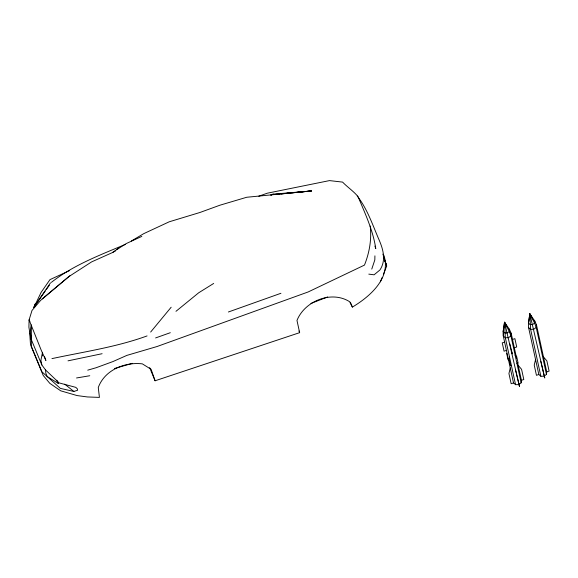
<?xml version="1.0" encoding="UTF-8"?>
<svg xmlns="http://www.w3.org/2000/svg" width="578" height="578" viewBox="0 0 578 578"><rect width="100%" height="100%" fill="white"/><g stroke="black" fill="none" stroke-linecap="round" stroke-linejoin="round"><path stroke-width="0.87" d="M374.912 255.852L374.826 259.941L371.77 269.081M42.396 355.94L42.512 354.141M516.638 358.309L511.198 333.383L509.5 329.489L504.529 322.221L503.178 331.591L503.294 336.013L513.524 382.939L515.562 384.681L518.719 384.623L521.154 382.817L521.435 380.31L517.592 362.702M536.5 324.959L536.218 327.466L546.448 374.4L544.021 376.206L540.856 376.256L538.826 374.522L528.588 327.596L528.473 323.174L529.824 313.803L534.802 321.065L536.5 324.959L546.73 371.892L546.448 374.4M31.284 338.108L31.436 346.54L41.883 371.777L60.322 388.373L73.876 391.458L77.633 390.229L77.322 388.806L75.776 387.354L59.129 382.911L45.539 369.956L41.826 364.949L31.371 339.712L30.005 333.932L31.212 324.836M357.247 196.065C367.362 208.889 372.709 225.225 379.182 240.137C383.33 249.653 386.176 260.627 379.927 269.977L374.089 274.81L368.8 274.131M532.331 318.211L529.824 313.803L528.473 323.174L530.105 324.561L532.634 324.518L534.578 323.073L534.802 321.065L533.169 319.677M42.505 352.32L40.908 360.267L41.826 364.949M509.543 357.052L509.045 359.119L510.446 365.534L511.357 365.375M510.266 367.969L508.929 373.511L511.154 383.734L513.524 382.939M535.56 359.552L534.224 365.094L536.449 375.31L538.826 374.522M35.099 304.982L41.103 292.396L49.968 279.629L69.591 270.598M30.294 333.549L29.861 335.197L30.504 344.748L43.227 375.469L49.787 383.322L60.719 390.822L77.055 395.562L87.357 396.949L99.423 397.397L98.274 387.52C104.625 370.028 124.754 361.77 142.347 363.858L151.104 369.313L155.092 380.779L299.642 332.661L296.976 320.443C304.693 301.059 331.44 290.192 349.582 301.687L352.378 307.091C369.783 296.666 391.349 278.141 383.915 255.425M34.153 307.554L35.518 303.342L33.849 307.294L45.192 291.16M380.382 281.833L382.036 277.693M383.366 274.377L386.682 266.097L384.789 260.107M33.849 307.294L50.51 282.844M46.226 289.694L49.318 285.294M171.16 307.229L150.656 332.047M42.331 298.848L69.844 275.8M175.979 311.311L198.659 292.8L213.687 283.444M51.377 282.36C73.355 265.1 99.864 255.122 125.383 244.4M30.005 333.932L28.9 327.184L29.095 319.894L32.007 310.465L40.67 300.322L68.76 276.667L91.606 261.899L112.544 252.528L118.728 248.114M116.575 249.747L126.163 243.605L141.827 236.395M131.329 241.019L143.806 233.62L169.253 221.786L199.93 212.487L219.936 205.204L246.712 197.264L311.398 190.964L273.286 194.143L271.32 194.707M112.544 252.528L115.665 250.801M516.942 363.511L518.083 362.998L516.681 356.583L515.128 355.195M270.865 195.147L273.286 194.143L270.916 194.945M310.921 303.443L327.712 296.926M258.807 196.224L267.274 193.204L329.496 180.603L342.588 182.099C347.457 187.2 353.498 191.101 358.049 196.643C365.123 213.535 373.034 230.311 375.772 248.591L374.92 246.098M155.598 337.942L170.308 332.704M228.404 311.997L280.922 293.284M504.616 342.075L502.246 342.862L504.059 351.178L506.429 350.391M512.52 339.438L514.89 338.65L516.703 346.966L514.333 347.761M521.435 380.31L523.805 379.522L521.573 369.306L518.17 365.339M546.73 371.892L549.1 371.098L546.875 360.882L543.465 356.922M147.072 335.926C116.344 347.118 83.817 351.8 51.948 358.62M87.74 370.158L96.1 367.738L112.963 361.553L126.864 355.391L157.014 346.533L308.168 291.955L364.48 265.092C369.443 252.55 371.762 239.473 370.209 226.005M114.415 368.526L132.47 363.338M68.009 360.845L102.111 353.707M76.542 377.976L89.771 375.736M275.901 194.468L279.456 194.121M281.226 193.941L285.662 193.507M287.439 193.334L311.398 190.964L291.803 192.799M273.994 194.461L276.66 194.208M279.333 193.962L283.791 193.543M285.568 193.377L290.026 192.965M57.251 380.967L58.277 383.438L47.186 376.516L45.821 373.222L45.539 369.956M64.714 384.153L73.876 391.458M528.588 327.596L530.626 329.33L540.856 376.256M508.416 328.564L509.5 329.489L509.283 331.49L510.923 335.89L521.154 382.817M509.839 332.227L511.198 333.383L510.923 335.89L508.488 337.697L505.331 337.747L503.294 336.013L503.402 329.59M509.081 360.665L508.048 359.74L506.646 353.324M507.455 327.365L504.529 322.221L503.178 331.591L504.811 332.979L507.332 332.942L509.283 331.49L504.529 322.221L505.331 337.747L515.562 384.681M29.832 321.267L29.095 319.894L41.356 350.543L45.9 360.491L44.441 356.38M56.586 380.252L58.277 383.438M529.824 313.803L534.578 323.073L536.218 327.466L533.783 329.279L530.626 329.33L529.824 313.803L544.765 378.005L540.755 361.236M509.81 343.758L512.368 353.873L511.624 352.074M350.362 302.236L352.378 307.091M298.963 331.013L299.642 332.661M149.637 367.608L155.092 380.779M382.903 254.118L384.254 258.395M384.132 258.106L386.682 266.097A490.534 378.503 -12.3 0 0 384.724 260.194M515.46 369.66L519.47 386.429L504.529 322.221L504.76 323.911M30.663 334.597L31.371 339.712L31.328 326.621"/></g></svg>
